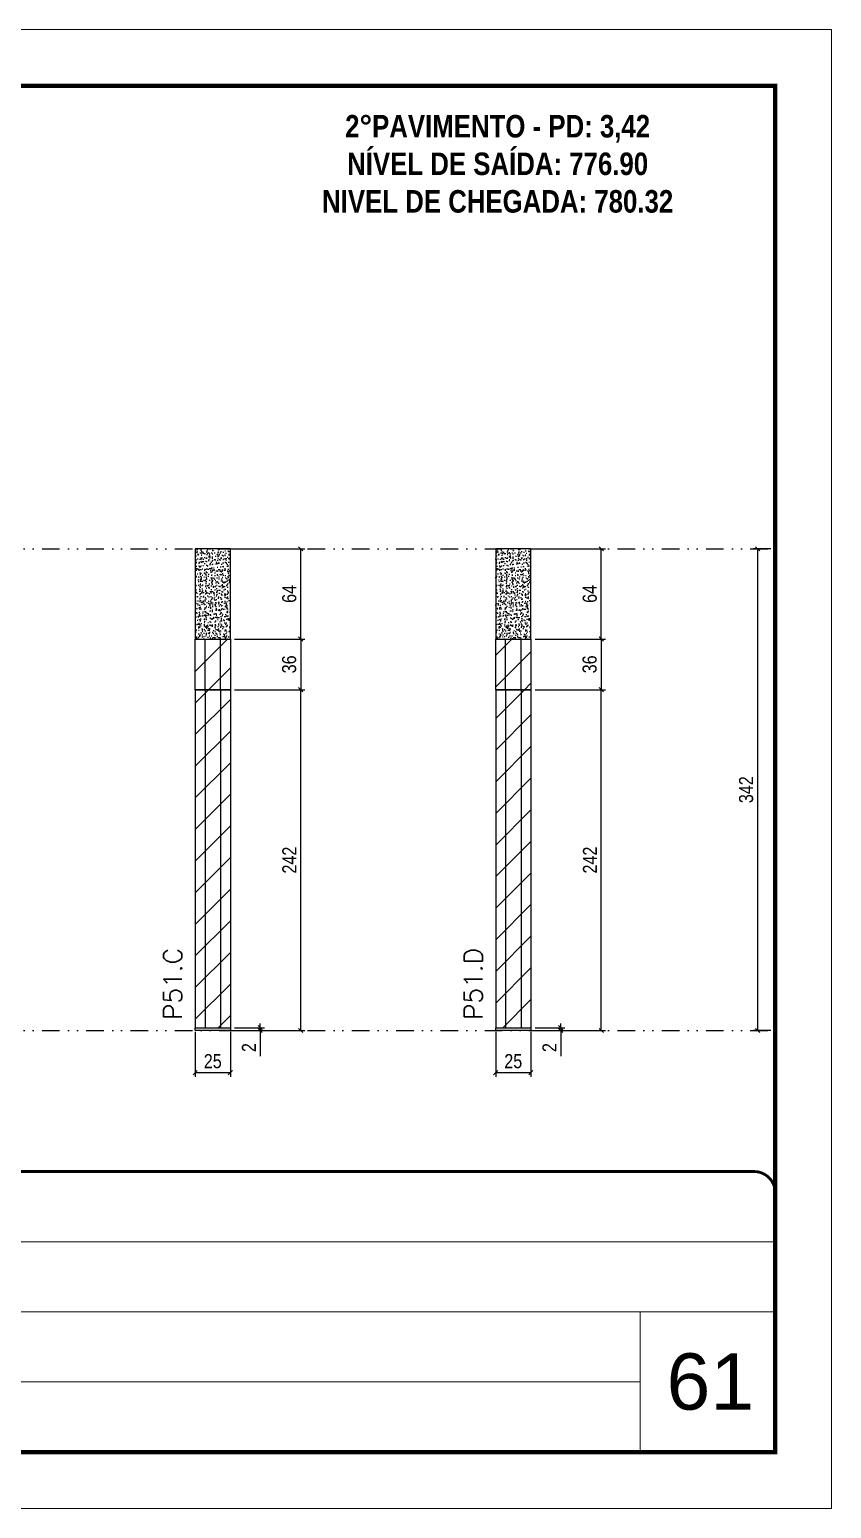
# Model space of a CAD drawing. Extents: x 14400 to 27878, y -21631 to 6985.
# Drawn here: x 15315 to 15885, y -11294 to -10244 of the extents above; entities that cross this region are included whole.
import ezdxf

# ---------------------------------------------------------------- set-up
doc = ezdxf.new("R2010")
doc.units = 0
for name, pattern in [('CONTINUO', [0]), ('DASHED', [0.75, 0.5, -0.25]), ('DIVIDE2', [0.625, 0.25, -0.125, 0, -0.125, 0, -0.125])]:
    doc.linetypes.add(name, pattern=pattern)
for name, color, linetype, lineweight in [('CARIMBO', 255, 'Continuous', 9), ('Folhas', 255, 'Continuous', 9), ('Hachura', 251, 'Continuous', 9), ('SARRAFO DE PRESSAO', 251, 'DASHED', 9), ('Texto Seção', 7, 'Continuous', 15)]:
    doc.layers.add(name, color=color, linetype=linetype, lineweight=lineweight)
for name, color, linetype in [('COTA', 241, 'Continuous'), ('NOMENCLATURA', 7, 'Continuous'), ('Nível', 160, 'Continuous'), ('Painéis', 200, 'Continuous'), ('SARR_2.2x7', 40, 'Continuous')]:
    doc.layers.add(name, color=color, linetype=linetype)
doc.styles.add('ARIAL', font='arial.ttf')
doc.styles.add('COTA TECNICA', font='techl___.ttf', dxfattribs={"height": 10})
doc.styles.add('COTA TECNICA-50', font='techl___.ttf', dxfattribs={"height": 10})
doc.styles.add('REGUA-120', font='ROMANS.shx', dxfattribs={"height": 15})
doc.styles.add('ROMANC', font='techb___.ttf', dxfattribs={"height": 2.5})
doc.dimstyles.new('COTA PAINEL-50', dxfattribs={"dimtxt": 10, "dimasz": 3, "dimexe": 3, "dimexo": 3, "dimgap": 3, "dimtad": 1, "dimdec": 1, "dimzin": 12, "dimdsep": 46, "dimtxsty": 'COTA TECNICA-50', "dimblk1": 'OBLIQUE', "dimblk2": 'OBLIQUE', "dimsah": 1, "dimcen": 0.9, "dimclrd": 4, "dimclre": 4, "dimclrt": 240, "dimadec": 1, "dimazin": 3, "dimtfac": 1, "dimtdec": 1, "dimtmove": 0, "dimatfit": 3, "dimfxl": 1, "dimtolj": 1, "dimtzin": 12, "dimarcsym": 0})
doc.dimstyles.new('PAINEL', dxfattribs={"dimtxt": 10, "dimasz": 3, "dimexe": 3, "dimexo": 3, "dimgap": 3, "dimtad": 1, "dimdec": 1, "dimzin": 12, "dimdsep": 46, "dimtxsty": 'COTA TECNICA', "dimblk1": 'OBLIQUE', "dimblk2": 'OBLIQUE', "dimsah": 1, "dimcen": 0.9, "dimclrd": 4, "dimclre": 4, "dimclrt": 240, "dimadec": 1, "dimazin": 3, "dimtfac": 1, "dimtdec": 1, "dimtmove": 0, "dimatfit": 3, "dimfxl": 1, "dimtolj": 1, "dimtzin": 12, "dimarcsym": 0})

# ---------------------------------------------------------------- blocks, each defined once
blk = doc.blocks.new('9999999999')
at = {"color": 30, "linetype": 'CONTINUO'}
for p, q in [((98564.6, 34379.6), (99584, 34379.6)), ((98564.6, 34329.8), (99488, 34329.8)), ((99584, 34329.8), (99488, 34329.8)), ((99488, 34329.8), (99488, 34230.2)), ((98564.6, 34280), (99488, 34280))]:
    blk.add_line(p, q, dxfattribs=at)
at = {"color": 30, "linetype": 'CONTINUO', "const_width": 2}
blk.add_lwpolyline([(99584, 34230.2), (99584, 34414.4, 0.414214), (99569, 34429.4), (98229, 34429.4, 0.414214), (98214, 34414.4), (98214, 34245.2, 0.414214), (98229, 34230.2), (99584, 34230.2)], format="xyb", dxfattribs=at)
at = {"layer": 'Folhas'}
blk.add_lwpolyline([(98139, 34190.2), (99624, 34190.2), (99624, 35240.2), (98139, 35240.2)], close=True, dxfattribs=at)
at = {"layer": 'Folhas', "color": 30, "const_width": 3}
blk.add_lwpolyline([(98214, 34230.2), (99584, 34230.2), (99584, 35200.2), (98214, 35200.2)], close=True, dxfattribs=at)
blk = doc.blocks.new('_Oblique')
at = {"color": 0, "linetype": 'ByBlock', "lineweight": -2}
blk.add_line((-0.5, -0.5), (0.5, 0.5), dxfattribs=at)
blk = doc.blocks.new('*D1774')
at = {"layer": 'COTA', "color": 4, "lineweight": -2, "transparency": 16777216}
for p, q in [((15432.9, -10955.6), (15432.9, -10987.5)), ((15457.9, -10955.6), (15457.9, -10987.5)), ((15432.9, -10984.5), (15457.9, -10984.5))]:
    blk.add_line(p, q, dxfattribs=at)
at = {"layer": 'Defpoints', "color": 0, "transparency": 16777216}
for p in [(15432.9, -10952.6), (15457.9, -10952.6), (15457.9, -10984.5)]:
    blk.add_point(p, dxfattribs=at)
at = {"layer": 'COTA', "color": 4, "lineweight": -2, "transparency": 16777216, "xscale": 3, "yscale": 3, "zscale": 3, "rotation": 180}
blk.add_blockref('_Oblique', (15432.9, -10984.5), dxfattribs=at)
at = {"layer": 'COTA', "color": 4, "lineweight": -2, "transparency": 16777216, "xscale": 3, "yscale": 3, "zscale": 3}
blk.add_blockref('_Oblique', (15457.9, -10984.5), dxfattribs=at)
at = {"layer": 'COTA', "color": 240, "transparency": 16777216, "insert": (15445.4, -10976.4), "char_height": 10, "attachment_point": 5, "style": 'COTA TECNICA'}
blk.add_mtext('\\A1;25', dxfattribs=at)
blk = doc.blocks.new('*D1775')
at = {"layer": 'COTA', "color": 4, "lineweight": -2, "transparency": 16777216}
for p, q in [((15479.1, -10952.6), (15479.1, -10949.6)), ((15460.9, -10952.6), (15482.1, -10952.6)), ((15460.9, -10954.6), (15482.1, -10954.6)), ((15479.1, -10952.6), (15479.1, -10954.6)), ((15479.1, -10954.6), (15479.1, -10972.7))]:
    blk.add_line(p, q, dxfattribs=at)
at = {"layer": 'Defpoints', "color": 0, "transparency": 16777216}
for p in [(15457.9, -10952.6), (15457.9, -10954.6), (15479.1, -10952.6)]:
    blk.add_point(p, dxfattribs=at)
at = {"layer": 'COTA', "color": 4, "lineweight": -2, "transparency": 16777216, "xscale": 3, "yscale": 3, "zscale": 3}
for p, rotation in [((15479.1, -10952.6), 270), ((15479.1, -10954.6), 90)]:
    blk.add_blockref('_Oblique', p, dxfattribs=dict(at, rotation=rotation))
at = {"layer": 'COTA', "color": 240, "transparency": 16777216, "insert": (15471.1, -10966.7), "char_height": 10, "attachment_point": 5, "rotation": 90, "style": 'COTA TECNICA-50'}
blk.add_mtext('\\A1;2', dxfattribs=at)
blk = doc.blocks.new('*D1776')
at = {"layer": 'COTA', "color": 4, "lineweight": -2, "transparency": 16777216}
for p, q in [((15460.9, -10712.6), (15510.9, -10712.6)), ((15507.9, -10954.6), (15507.9, -10712.6)), ((15460.9, -10954.6), (15510.9, -10954.6))]:
    blk.add_line(p, q, dxfattribs=at)
at = {"layer": 'Defpoints', "color": 0, "transparency": 16777216}
for p in [(15457.9, -10712.6), (15507.9, -10712.6), (15457.9, -10954.6)]:
    blk.add_point(p, dxfattribs=at)
at = {"layer": 'COTA', "color": 4, "lineweight": -2, "transparency": 16777216, "xscale": 3, "yscale": 3, "zscale": 3}
for p, rotation in [((15507.9, -10712.6), 90), ((15507.9, -10954.6), 270)]:
    blk.add_blockref('_Oblique', p, dxfattribs=dict(at, rotation=rotation))
at = {"layer": 'COTA', "color": 240, "transparency": 16777216, "insert": (15499.8, -10833.6), "char_height": 10, "attachment_point": 5, "rotation": 90, "style": 'COTA TECNICA-50'}
blk.add_mtext('\\A1;242', dxfattribs=at)
blk = doc.blocks.new('*D1777')
at = {"layer": 'COTA', "color": 4, "lineweight": -2, "transparency": 16777216}
for p, q in [((15646.4, -10955.6), (15646.4, -10987.5)), ((15671.4, -10955.6), (15671.4, -10987.5)), ((15646.4, -10984.5), (15671.4, -10984.5))]:
    blk.add_line(p, q, dxfattribs=at)
at = {"layer": 'Defpoints', "color": 0, "transparency": 16777216}
for p in [(15646.4, -10952.6), (15671.4, -10952.6), (15671.4, -10984.5)]:
    blk.add_point(p, dxfattribs=at)
at = {"layer": 'COTA', "color": 4, "lineweight": -2, "transparency": 16777216, "xscale": 3, "yscale": 3, "zscale": 3, "rotation": 180}
blk.add_blockref('_Oblique', (15646.4, -10984.5), dxfattribs=at)
at = {"layer": 'COTA', "color": 4, "lineweight": -2, "transparency": 16777216, "xscale": 3, "yscale": 3, "zscale": 3}
blk.add_blockref('_Oblique', (15671.4, -10984.5), dxfattribs=at)
at = {"layer": 'COTA', "color": 240, "transparency": 16777216, "insert": (15658.9, -10976.4), "char_height": 10, "attachment_point": 5, "style": 'COTA TECNICA'}
blk.add_mtext('\\A1;25', dxfattribs=at)
blk = doc.blocks.new('*D1778')
at = {"layer": 'COTA', "color": 4, "lineweight": -2, "transparency": 16777216}
for p, q in [((15692.6, -10952.6), (15692.6, -10949.6)), ((15674.4, -10952.6), (15695.6, -10952.6)), ((15674.4, -10954.6), (15695.6, -10954.6)), ((15692.6, -10952.6), (15692.6, -10954.6)), ((15692.6, -10954.6), (15692.6, -10972.7))]:
    blk.add_line(p, q, dxfattribs=at)
at = {"layer": 'Defpoints', "color": 0, "transparency": 16777216}
for p in [(15671.4, -10952.6), (15671.4, -10954.6), (15692.6, -10952.6)]:
    blk.add_point(p, dxfattribs=at)
at = {"layer": 'COTA', "color": 4, "lineweight": -2, "transparency": 16777216, "xscale": 3, "yscale": 3, "zscale": 3}
for p, rotation in [((15692.6, -10952.6), 270), ((15692.6, -10954.6), 90)]:
    blk.add_blockref('_Oblique', p, dxfattribs=dict(at, rotation=rotation))
at = {"layer": 'COTA', "color": 240, "transparency": 16777216, "insert": (15684.6, -10966.7), "char_height": 10, "attachment_point": 5, "rotation": 90, "style": 'COTA TECNICA-50'}
blk.add_mtext('\\A1;2', dxfattribs=at)
blk = doc.blocks.new('*D1779')
at = {"layer": 'COTA', "color": 4, "lineweight": -2, "transparency": 16777216}
for p, q in [((15674.4, -10712.6), (15724.4, -10712.6)), ((15721.4, -10954.6), (15721.4, -10712.6)), ((15674.4, -10954.6), (15724.4, -10954.6))]:
    blk.add_line(p, q, dxfattribs=at)
at = {"layer": 'Defpoints', "color": 0, "transparency": 16777216}
for p in [(15671.4, -10712.6), (15721.4, -10712.6), (15671.4, -10954.6)]:
    blk.add_point(p, dxfattribs=at)
at = {"layer": 'COTA', "color": 4, "lineweight": -2, "transparency": 16777216, "xscale": 3, "yscale": 3, "zscale": 3}
for p, rotation in [((15721.4, -10712.6), 90), ((15721.4, -10954.6), 270)]:
    blk.add_blockref('_Oblique', p, dxfattribs=dict(at, rotation=rotation))
at = {"layer": 'COTA', "color": 240, "transparency": 16777216, "insert": (15713.4, -10833.6), "char_height": 10, "attachment_point": 5, "rotation": 90, "style": 'COTA TECNICA-50'}
blk.add_mtext('\\A1;242', dxfattribs=at)
blk = doc.blocks.new('*D2198')
at = {"layer": 'COTA', "color": 4, "lineweight": -2, "transparency": 16777216}
for p, q in [((15842, -10612.6), (15829.6, -10612.6)), ((15832.6, -10954.6), (15832.6, -10612.6)), ((15842, -10954.6), (15829.6, -10954.6))]:
    blk.add_line(p, q, dxfattribs=at)
at = {"layer": 'Defpoints', "color": 0, "transparency": 16777216}
for p in [(15832.6, -10612.6), (15845, -10612.6), (15845, -10954.6)]:
    blk.add_point(p, dxfattribs=at)
at = {"layer": 'COTA', "color": 4, "lineweight": -2, "transparency": 16777216, "xscale": 3, "yscale": 3, "zscale": 3}
for p, rotation in [((15832.6, -10612.6), 90), ((15832.6, -10954.6), 270)]:
    blk.add_blockref('_Oblique', p, dxfattribs=dict(at, rotation=rotation))
at = {"layer": 'COTA', "color": 240, "transparency": 16777216, "insert": (15824.4, -10783.6), "char_height": 10, "attachment_point": 5, "rotation": 90, "style": 'COTA TECNICA'}
blk.add_mtext('\\A1;342', dxfattribs=at)
blk = doc.blocks.new('*D2219')
at = {"layer": 'COTA', "color": 4, "lineweight": -2, "transparency": 16777216}
for p, q in [((15460.9, -10612.6), (15510.9, -10612.6)), ((15507.9, -10676.6), (15507.9, -10612.6)), ((15460.9, -10676.6), (15510.9, -10676.6))]:
    blk.add_line(p, q, dxfattribs=at)
at = {"layer": 'Defpoints', "color": 0, "transparency": 16777216}
for p in [(15457.9, -10612.6), (15507.9, -10612.6), (15457.9, -10676.6)]:
    blk.add_point(p, dxfattribs=at)
at = {"layer": 'COTA', "color": 4, "lineweight": -2, "transparency": 16777216, "xscale": 3, "yscale": 3, "zscale": 3}
for p, rotation in [((15507.9, -10612.6), 90), ((15507.9, -10676.6), 270)]:
    blk.add_blockref('_Oblique', p, dxfattribs=dict(at, rotation=rotation))
at = {"layer": 'COTA', "color": 240, "transparency": 16777216, "insert": (15499.8, -10644.6), "char_height": 10, "attachment_point": 5, "rotation": 90, "style": 'COTA TECNICA'}
blk.add_mtext('\\A1;64', dxfattribs=at)
blk = doc.blocks.new('*D2220')
at = {"layer": 'COTA', "color": 4, "lineweight": -2, "transparency": 16777216}
for p, q in [((15460.9, -10676.6), (15510.9, -10676.6)), ((15507.9, -10676.6), (15507.9, -10712.6)), ((15460.9, -10712.6), (15510.9, -10712.6))]:
    blk.add_line(p, q, dxfattribs=at)
at = {"layer": 'Defpoints', "color": 0, "transparency": 16777216}
for p in [(15457.9, -10676.6), (15457.9, -10712.6), (15507.9, -10712.6)]:
    blk.add_point(p, dxfattribs=at)
at = {"layer": 'COTA', "color": 4, "lineweight": -2, "transparency": 16777216, "xscale": 3, "yscale": 3, "zscale": 3}
for p, rotation in [((15507.9, -10676.6), 90), ((15507.9, -10712.6), 270)]:
    blk.add_blockref('_Oblique', p, dxfattribs=dict(at, rotation=rotation))
at = {"layer": 'COTA', "color": 240, "transparency": 16777216, "insert": (15499.7, -10694.6), "char_height": 10, "attachment_point": 5, "rotation": 90, "style": 'COTA TECNICA'}
blk.add_mtext('\\A1;36', dxfattribs=at)
blk = doc.blocks.new('*D2221')
at = {"layer": 'COTA', "color": 4, "lineweight": -2, "transparency": 16777216}
for p, q in [((15674.4, -10612.6), (15724.4, -10612.6)), ((15721.4, -10676.6), (15721.4, -10612.6)), ((15674.4, -10676.6), (15724.4, -10676.6))]:
    blk.add_line(p, q, dxfattribs=at)
at = {"layer": 'Defpoints', "color": 0, "transparency": 16777216}
for p in [(15671.4, -10612.6), (15721.4, -10612.6), (15671.4, -10676.6)]:
    blk.add_point(p, dxfattribs=at)
at = {"layer": 'COTA', "color": 4, "lineweight": -2, "transparency": 16777216, "xscale": 3, "yscale": 3, "zscale": 3}
for p, rotation in [((15721.4, -10612.6), 90), ((15721.4, -10676.6), 270)]:
    blk.add_blockref('_Oblique', p, dxfattribs=dict(at, rotation=rotation))
at = {"layer": 'COTA', "color": 240, "transparency": 16777216, "insert": (15713.3, -10644.6), "char_height": 10, "attachment_point": 5, "rotation": 90, "style": 'COTA TECNICA'}
blk.add_mtext('\\A1;64', dxfattribs=at)
blk = doc.blocks.new('*D2222')
at = {"layer": 'COTA', "color": 4, "lineweight": -2, "transparency": 16777216}
for p, q in [((15674.4, -10676.6), (15724.4, -10676.6)), ((15721.4, -10676.6), (15721.4, -10712.6)), ((15674.4, -10712.6), (15724.4, -10712.6))]:
    blk.add_line(p, q, dxfattribs=at)
at = {"layer": 'Defpoints', "color": 0, "transparency": 16777216}
for p in [(15671.4, -10676.6), (15671.4, -10712.6), (15721.4, -10712.6)]:
    blk.add_point(p, dxfattribs=at)
at = {"layer": 'COTA', "color": 4, "lineweight": -2, "transparency": 16777216, "xscale": 3, "yscale": 3, "zscale": 3}
for p, rotation in [((15721.4, -10676.6), 90), ((15721.4, -10712.6), 270)]:
    blk.add_blockref('_Oblique', p, dxfattribs=dict(at, rotation=rotation))
at = {"layer": 'COTA', "color": 240, "transparency": 16777216, "insert": (15713.2, -10694.6), "char_height": 10, "attachment_point": 5, "rotation": 90, "style": 'COTA TECNICA'}
blk.add_mtext('\\A1;36', dxfattribs=at)

msp = doc.modelspace()

# ---------------------------------------------------------------- hatches: boundary and pattern name
at = {"layer": 'COTA'}
h = msp.add_hatch(dxfattribs=at)
h.set_pattern_fill('AR-CONC', color=256, scale=0.03)
h.set_pattern_definition([(50, (-4805.3184, -5500.8755), (5.4655401, -0.4781726), [0.5715, -6.2865]), (355, (-4805.3184, -5500.8755), (-1.0573026, 5.7317054), [0.4572, -5.0292175]), (100.451445, (-4804.863, -5500.9154), (4.4082374, 5.2535326), [0.4857003, -5.3427073]), (46.1842, (-4805.3184, -5499.3515), (8.1323712, -1.2612698), [0.85725, -9.42975]), (96.635558, (-4804.641, -5499.457), (7.122124, 7.4227837), [0.7285507, -8.0140682]), (351.18415, (-4805.3184, -5499.3515), (7.122124, 7.4227837), [0.685799, -7.543792]), (21, (-4804.5564, -5499.7325), (4.5484317, -3.0679559), [0.5715, -6.2865]), (326, (-4804.5564, -5499.7325), (1.8540609, 5.525639), [0.4572, -5.0292]), (71.451445, (-4804.1774, -5499.988), (6.4024926, 2.457683), [0.4857003, -5.3426981]), (37.5, (-4805.3184, -5500.8755), (0.0926581, 2.53665117), [0, -4.96824, 0, -5.1054, 0, -5.04825]), (7.5, (-4805.3184, -5500.8755), (2.00458988, 3.00541724), [0, -2.91084, 0, -4.85394, 0, -1.92405]), (327.5, (-4807.0177, -5500.8755), (4.06771786, -0.17186232), [0, -1.905, 0, -5.9436, 0, -7.8867]), (317.5, (-4807.7797, -5500.8755), (4.44387544, 0.76279473), [0, -2.4765, 0, -3.94716, 0, -5.6007])])
h.paths.add_polyline_path([(15457.93, -10612.62), (15432.93, -10612.62), (15432.93, -10676.62), (15457.93, -10676.62)])
h = msp.add_hatch(dxfattribs=at)
h.set_pattern_fill('AR-CONC', color=256, scale=0.03)
h.set_pattern_definition([(50, (-4591.803, -5500.8755), (5.4655401, -0.4781726), [0.5715, -6.2865]), (355, (-4591.803, -5500.8755), (-1.0573026, 5.7317054), [0.4572, -5.0292175]), (100.451445, (-4591.3476, -5500.9154), (4.4082374, 5.2535326), [0.4857003, -5.3427073]), (46.1842, (-4591.803, -5499.3515), (8.1323712, -1.2612698), [0.85725, -9.42975]), (96.635558, (-4591.125, -5499.457), (7.122124, 7.4227837), [0.7285507, -8.0140682]), (351.18415, (-4591.803, -5499.3515), (7.122124, 7.4227837), [0.685799, -7.543792]), (21, (-4591.041, -5499.7325), (4.5484317, -3.0679559), [0.5715, -6.2865]), (326, (-4591.041, -5499.7325), (1.8540609, 5.525639), [0.4572, -5.0292]), (71.451445, (-4590.662, -5499.988), (6.4024926, 2.457683), [0.4857003, -5.3426981]), (37.5, (-4591.803, -5500.8755), (0.0926581, 2.53665117), [0, -4.96824, 0, -5.1054, 0, -5.04825]), (7.5, (-4591.803, -5500.8755), (2.00458988, 3.00541724), [0, -2.91084, 0, -4.85394, 0, -1.92405]), (327.5, (-4593.5023, -5500.8755), (4.06771786, -0.17186232), [0, -1.905, 0, -5.9436, 0, -7.8867]), (317.5, (-4594.2643, -5500.8755), (4.44387544, 0.76279473), [0, -2.4765, 0, -3.94716, 0, -5.6007])])
h.paths.add_polyline_path([(15671.44, -10612.62), (15646.44, -10612.62), (15646.44, -10676.62), (15671.44, -10676.62)])
at = {"layer": 'Hachura'}
h = msp.add_hatch(dxfattribs=at)
h.set_pattern_fill('ANSI31', color=256, scale=5)
h.paths.add_polyline_path([(14816.82, -10628.62), (14595.82, -10628.62), (14595.82, -10710.62), (14816.82, -10710.62)])
h.paths.add_polyline_path([(15248.01, -10676.62), (15027.01, -10676.62), (15027.01, -10720.62), (15248.01, -10720.62)])
h.paths.add_polyline_path([(15457.93, -10676.62), (15432.93, -10676.62), (15432.93, -10712.62), (15457.93, -10712.62)])
h.paths.add_polyline_path([(15671.44, -10676.62), (15646.44, -10676.62), (15646.44, -10712.62), (15671.44, -10712.62)])
h = msp.add_hatch(dxfattribs=at)
h.set_pattern_fill('ANSI31', color=256, scale=5)
h.paths.add_polyline_path([(14595.82, -10712.62), (14595.82, -10830.62), (14816.82, -10830.62), (14816.82, -10712.62)])
h.paths.add_polyline_path([(14595.82, -10830.62), (14595.82, -10952.62), (14816.82, -10952.62), (14816.82, -10830.62)])
h.paths.add_polyline_path([(15248.01, -10830.62), (15248.01, -10722.62), (15027.01, -10722.62), (15027.01, -10830.62)])
h.paths.add_polyline_path([(15027.01, -10830.62), (15027.01, -10952.62), (15248.01, -10952.62), (15248.01, -10830.62)])
h.paths.add_polyline_path([(15432.93, -10952.62), (15457.93, -10952.62), (15457.93, -10712.62), (15432.93, -10712.62)])
h.paths.add_polyline_path([(15671.44, -10712.62), (15646.44, -10712.62), (15646.44, -10952.62), (15671.44, -10952.62)])

# ---------------------------------------------------------------- linework, layer by layer
at = {"layer": 'COTA'}
for points in [[(15432.93, -10676.62), (15457.93, -10676.62), (15457.93, -10612.62), (15432.93, -10612.62)], [(15646.44, -10676.62), (15671.44, -10676.62), (15671.44, -10612.62), (15646.44, -10612.62)]]:
    msp.add_lwpolyline(points, close=True, dxfattribs=at)
at = {"layer": 'Nível', "color": 4, "linetype": 'DIVIDE2', "ltscale": 50}
for p, q in [((14474.97, -10612.62), (15844.97, -10612.62)), ((14474.97, -10954.62), (15844.97, -10954.62))]:
    msp.add_line(p, q, dxfattribs=at)
at = {"layer": 'Painéis'}
for p, q in [((15432.93, -10712.62), (15432.93, -10952.62)), ((15432.93, -10712.62), (15457.93, -10712.62)), ((15432.93, -10712.62), (15457.93, -10712.62)), ((15457.93, -10712.62), (15457.93, -10952.62)), ((15646.44, -10712.62), (15646.44, -10952.62)), ((15646.44, -10712.62), (15671.44, -10712.62)), ((15646.44, -10712.62), (15671.44, -10712.62)), ((15671.44, -10712.62), (15671.44, -10952.62)), ((15432.93, -10952.62), (15457.93, -10952.62)), ((15432.93, -10952.62), (15457.93, -10952.62)), ((15432.93, -10954.62), (15432.93, -10952.62)), ((15457.93, -10954.62), (15432.93, -10954.62)), ((15457.93, -10952.62), (15457.93, -10954.62)), ((15646.44, -10952.62), (15671.44, -10952.62)), ((15646.44, -10952.62), (15671.44, -10952.62)), ((15646.44, -10954.62), (15646.44, -10952.62)), ((15671.44, -10954.62), (15646.44, -10954.62)), ((15671.44, -10952.62), (15671.44, -10954.62))]:
    msp.add_line(p, q, dxfattribs=at)
for points in [[(15432.93, -10676.62), (15457.93, -10676.62), (15457.93, -10712.62), (15432.93, -10712.62)], [(15646.44, -10676.62), (15671.44, -10676.62), (15671.44, -10712.62), (15646.44, -10712.62)]]:
    msp.add_lwpolyline(points, close=True, dxfattribs=at)
at = {"layer": 'SARR_2.2x7'}
for p, q in [((15439.93, -10712.62), (15439.93, -10676.62)), ((15450.93, -10712.62), (15450.93, -10676.62)), ((15653.44, -10712.62), (15653.44, -10676.62)), ((15664.44, -10712.62), (15664.44, -10676.62)), ((15439.93, -10712.62), (15439.93, -10952.62)), ((15450.93, -10712.62), (15450.93, -10952.62)), ((15653.44, -10712.62), (15653.44, -10952.62)), ((15664.44, -10712.62), (15664.44, -10952.62))]:
    msp.add_line(p, q, dxfattribs=at)

# ---------------------------------------------------------------- block references
at = {"layer": 'SARRAFO DE PRESSAO', "color": 6, "linetype": 'ByBlock'}
msp.add_blockref('9999999999', (-83739.01, -45484.1), dxfattribs=at)

# ---------------------------------------------------------------- texts
at = {"layer": 'CARIMBO', "style": 'ARIAL'}
msp.add_text('61', height=40, dxfattribs=at).set_placement((15767.83, -11223.76))
at = {"layer": 'NOMENCLATURA', "color": 2, "insert": (15647.81, -10277.84), "char_height": 16, "attachment_point": 2, "style": 'ROMANC'}
msp.add_mtext_dynamic_manual_height_columns('\\P2°PAVIMENTO - PD: 3,42\\PNÍVEL DE SAÍDA: 776.90\\PNIVEL DE CHEGADA: 780.32', width=432.3511, gutter_width=1, heights=[0], dxfattribs=at)
at = {"layer": 'Texto Seção', "char_height": 13, "width": 370.6998, "attachment_point": 7, "rotation": 90, "style": 'REGUA-120'}
for s, insert in [('P51.C', (15423.48, -10947.2)), ('P51.D', (15636.99, -10947.2))]:
    msp.add_mtext(s, dxfattribs=dict(at, insert=insert))

# ---------------------------------------------------------------- dimensions: what is measured, and where the dimension line sits
at = {"layer": 'COTA'}
for base, p1, p2, dimstyle, picture, middle in [((15507.92, -10612.62), (15457.93, -10676.62), (15457.93, -10612.62), 'PAINEL', '*D2219', (15499.82, -10644.62)), ((15721.43, -10612.62), (15671.44, -10676.62), (15671.44, -10612.62), 'PAINEL', '*D2221', (15713.33, -10644.62)), ((15832.59, -10612.62), (15844.97, -10954.62), (15844.97, -10612.62), 'PAINEL', '*D2198', (15824.37, -10783.62)), ((15507.92, -10712.62), (15457.93, -10676.62), (15457.93, -10712.62), 'PAINEL', '*D2220', (15499.7, -10694.62)), ((15721.43, -10712.62), (15671.44, -10676.62), (15671.44, -10712.62), 'PAINEL', '*D2222', (15713.21, -10694.62)), ((15507.92, -10712.62), (15457.93, -10954.62), (15457.93, -10712.62), 'COTA PAINEL-50', '*D1776', (15499.85, -10833.62)), ((15721.43, -10712.62), (15671.44, -10954.62), (15671.44, -10712.62), 'COTA PAINEL-50', '*D1779', (15713.36, -10833.62))]:
    dim = msp.add_linear_dim(base=base, p1=p1, p2=p2, angle=90, dimstyle=dimstyle, dxfattribs=at)
    dim.commit()
    dim.dimension.update_dxf_attribs({"geometry": picture, "text_midpoint": middle})
for base, p1, p2, picture, middle in [((15479.12, -10952.62), (15457.93, -10954.62), (15457.93, -10952.62), '*D1775', (15479.12, -10966.67)), ((15692.64, -10952.62), (15671.44, -10954.62), (15671.44, -10952.62), '*D1778', (15692.64, -10966.67))]:
    dim = msp.add_linear_dim(base=base, p1=p1, p2=p2, angle=90, dimstyle='COTA PAINEL-50', dxfattribs=at)
    dim.commit()
    dim.dimension.update_dxf_attribs({"geometry": picture, "text_midpoint": middle, "dimtype": 160})
for base, p1, p2, picture, middle in [((15457.93, -10984.51), (15432.93, -10952.62), (15457.93, -10952.62), '*D1774', (15445.43, -10976.4)), ((15671.44, -10984.51), (15646.44, -10952.62), (15671.44, -10952.62), '*D1777', (15658.94, -10976.4))]:
    dim = msp.add_linear_dim(base=base, p1=p1, p2=p2, dimstyle='PAINEL', override={"dimarcsym": 2}, dxfattribs=at)
    dim.commit()
    dim.dimension.update_dxf_attribs({"geometry": picture, "text_midpoint": middle})

doc.saveas('drawing.dxf')
